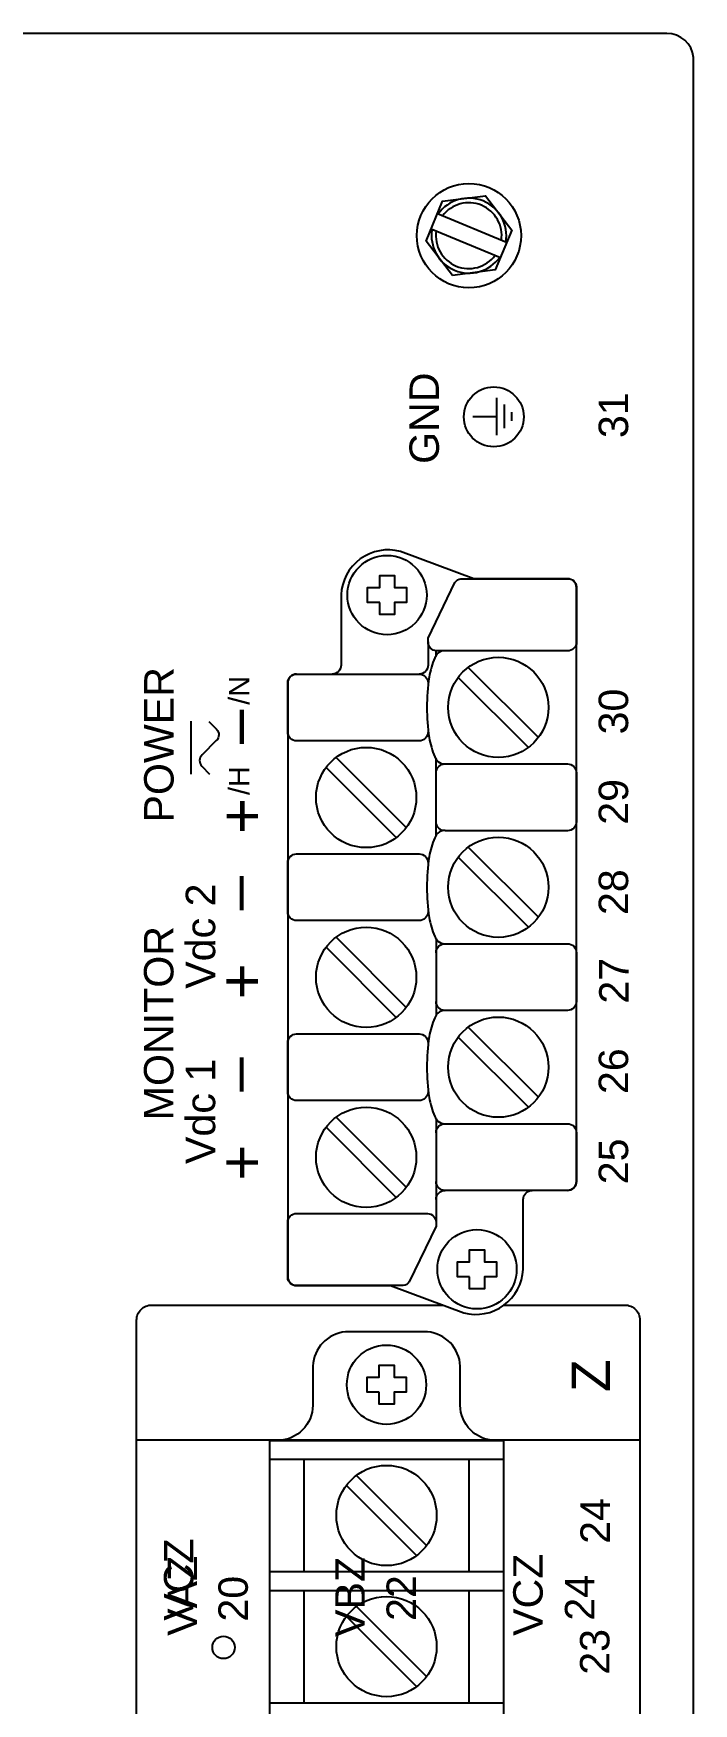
# Model space of a CAD drawing. Extents: x 1 to 47.7, y 0.3 to 34.2.
# Drawn here: x 38.53 to 40.73, y 15 to 20.58 of the extents above; entities that cross this region are included whole.
import ezdxf

# ---------------------------------------------------------------- set-up
doc = ezdxf.new("R2010")
doc.units = 0
doc.header["$MEASUREMENT"] = 0
for name, color, linetype in [('1_1__1__SCREW_TERMINAL', 7, 'CONTINUOUS'), ('1_2__2__CONNECTORIZED', 7, 'CONTINUOUS'), ('7_0______DWG_', 7, 'CONTINUOUS')]:
    doc.layers.add(name, color=color, linetype=linetype)
doc.styles.add('ARIAL', font='arial.ttf')

msp = doc.modelspace()

# ---------------------------------------------------------------- linework, layer by layer
at = {"layer": '1_1__1__SCREW_TERMINAL'}
msp.add_lwpolyline([(40.0666, 15.8783, -0.403969), (39.9507, 15.9963), (39.9507, 16.1264, 0.374201), (39.8419, 16.241), (39.5675, 16.241, 0.374201), (39.4588, 16.1264), (39.4587, 15.9963, -0.403969), (39.3428, 15.8783)], format="xyb", dxfattribs=at)
for points in [[(39.6799, 16.0395), (39.6396, 16.0395), (39.6396, 16.0894), (39.6799, 16.0894), (39.6799, 16.1296), (39.7299, 16.1296), (39.7299, 16.0894), (39.7698, 16.0894), (39.7698, 16.0395), (39.7299, 16.0395), (39.7299, 15.9993), (39.6799, 15.9993)], [(39.3147, 13.1906), (39.3147, 15.8781), (40.0947, 15.8781), (40.0947, 13.1906)]]:
    msp.add_lwpolyline(points, close=True, dxfattribs=at)
for points in [[(38.8706, 15.8804), (39.3624, 15.8804)], [(40.047, 15.8804), (40.5505, 15.8804)], [(39.3147, 15.8156), (40.0947, 15.8156)], [(39.4298, 15.4406), (39.4298, 15.8156)], [(39.9797, 15.8156), (39.9797, 15.4406)], [(39.5708, 15.7285), (39.8049, 15.4943)], [(39.6042, 15.7619), (39.8384, 15.5278)], [(39.3147, 15.4406), (40.0947, 15.4406)], [(39.3147, 15.3782), (40.0947, 15.3782)], [(39.4298, 15.0032), (39.4298, 15.3782)], [(39.9797, 15.3782), (39.9797, 15.0032)], [(39.5708, 15.291), (39.8049, 15.0568)], [(39.6042, 15.3244), (39.8384, 15.0902)], [(39.3147, 15.0032), (40.0947, 15.0032)]]:
    msp.add_lwpolyline(points, dxfattribs=at)
for centre, radius in [((39.7047, 16.0645), 0.1324), ((39.7046, 15.6281), 0.1673), ((39.7046, 15.1906), 0.1673), ((39.1608, 15.1878), 0.0375)]:
    msp.add_circle(centre, radius, dxfattribs=at)
at = {"layer": '1_2__2__CONNECTORIZED'}
msp.add_lwpolyline([(38.8706, 15.8804), (40.5505, 15.8804)], dxfattribs=at)
at = {"layer": '7_0______DWG_'}
for points in [[(40.6403, 20.575), (32.7603, 20.575, 0.414214), (32.6703, 20.485), (32.6703, 3.415, 0.414214), (32.7603, 3.325), (40.6403, 3.325, 0.381966), (40.7297, 3.405), (40.7297, 20.495, 0.381966)], [(40.3388, 18.7281), (40.3389, 18.5438, -0.414214), (40.3089, 18.5138), (39.8718, 18.5138, -0.390527), (39.8435, 18.5438), (39.8435, 18.556), (39.9332, 18.7419, -0.241514), (39.9532, 18.7548), (40.3089, 18.7548, -0.422157)]]:
    msp.add_lwpolyline(points, format="xyb", close=True, dxfattribs=at)
for points in [[(39.9244, 19.7667), (39.8366, 19.8812), (39.8919, 20.0146), (40.035, 20.0333), (40.1228, 19.9188), (40.0675, 19.7855)], [(39.6818, 18.6753), (39.6415, 18.6753), (39.6415, 18.7252), (39.6818, 18.7252), (39.6818, 18.7654), (39.7317, 18.7654), (39.7317, 18.7252), (39.7717, 18.7252), (39.7717, 18.6753), (39.7317, 18.6753), (39.7317, 18.6351), (39.6818, 18.6351)], [(39.9819, 16.425), (39.9416, 16.425), (39.9416, 16.475), (39.9819, 16.475), (39.9819, 16.5151), (40.0319, 16.5151), (40.0319, 16.475), (40.0718, 16.475), (40.0718, 16.425), (40.0319, 16.425), (40.0319, 16.3849), (39.9819, 16.3849)]]:
    msp.add_lwpolyline(points, close=True, dxfattribs=at)
for points in [[(40.1028, 19.8782, 0.802179), (39.8768, 19.9719)], [(40.0881, 19.8843, 0.776676), (39.8915, 19.9658)], [(39.8567, 19.9218, 0.802175), (40.0826, 19.8281, 0.802175)], [(39.8707, 19.916, 0.779376), (40.0675, 19.8344)], [(40.3088, 16.713, 0.414213), (40.3388, 16.743), (40.3388, 18.7248, 0.414214), (40.3088, 18.7548), (39.9958, 18.7548), (39.751, 18.8457, 0.480048), (39.5528, 18.7007), (39.5528, 18.4665, -0.414214), (39.5228, 18.4365)], [(39.8435, 18.5438), (39.8436, 18.4665, -0.414214), (39.8136, 18.4365)], [(39.8916, 18.5138, 0.127742), (39.8762, 18.506, 0.081668), (39.866, 18.4904, 0.0591), (39.8467, 18.4267, 0.034646), (39.8396, 18.3252, 0.03436), (39.8467, 18.2245, 0.0591), (39.866, 18.1608, 0.081668), (39.8762, 18.1451, 0.191033), (39.9001, 18.1366)], [(39.8434, 18.2515), (39.8434, 18.2436, -0.414214), (39.8134, 18.2136), (39.4047, 18.2136, -0.414214), (39.3747, 18.2436), (39.3747, 18.4065, -0.414214), (39.4047, 18.4365), (39.8134, 18.4365, -0.414214), (39.8434, 18.4065), (39.8434, 18.3996)], [(39.4047, 18.4365, 0.414212), (39.3747, 18.4065), (39.3747, 16.4254, 0.414215), (39.4047, 16.3954), (39.7175, 16.3955), (39.9623, 16.3046, 0.47859), (40.1608, 16.4496), (40.1608, 16.683, -0.414214), (40.1908, 16.713)], [(39.1115, 18.2787), (39.1376, 18.2525, -0.404962), (39.1365, 18.2146), (39.0891, 18.167), (39.0891, 18.167, 0.404962), (39.0879, 18.1292), (39.114, 18.103)], [(39.8701, 18.1066, -0.414214), (39.9001, 18.1366), (40.3088, 18.1366, -0.414214), (40.3388, 18.1066), (40.3388, 17.9438, -0.414214), (40.3088, 17.9138), (39.9001, 17.9138, -0.414214), (39.8701, 17.9438)], [(39.9001, 17.9145, 0.191033), (39.8762, 17.906, 0.081668), (39.866, 17.8904, 0.0591), (39.8467, 17.8267, 0.034646), (39.8396, 17.7251, 0.03436), (39.8467, 17.6245, 0.0591), (39.866, 17.5607, 0.081668), (39.8762, 17.5451, 0.191033), (39.9001, 17.5366)], [(39.8434, 17.6515), (39.8434, 17.6436, -0.414214), (39.8134, 17.6136), (39.4047, 17.6136, -0.414214), (39.3747, 17.6436), (39.3747, 17.8064, -0.414214), (39.4047, 17.8364), (39.8134, 17.8364, -0.414214), (39.8434, 17.8064), (39.8434, 17.7996)], [(39.8701, 17.5066, -0.414214), (39.9001, 17.5366), (40.3088, 17.5366, -0.414214), (40.3388, 17.5066), (40.3388, 17.3438, -0.414214), (40.3088, 17.3138), (39.9001, 17.3138, -0.414214), (39.8701, 17.3438)], [(39.9001, 17.3138, 0.191033), (39.8762, 17.3052, 0.081668), (39.866, 17.2896, 0.0591), (39.8467, 17.2259, 0.034646), (39.8396, 17.1244, 0.03436), (39.8467, 17.0237, 0.0591), (39.866, 16.96, 0.081668), (39.8762, 16.9444, 0.191033), (39.9001, 16.9358)], [(39.8434, 17.0507), (39.8434, 17.0428, -0.414214), (39.8134, 17.0128), (39.4047, 17.0128, -0.414214), (39.3747, 17.0428), (39.3747, 17.2057, -0.414214), (39.4047, 17.2357), (39.8134, 17.2357, -0.414214), (39.8434, 17.2057), (39.8434, 17.1989)], [(39.8701, 16.9524), (39.8701, 16.5942), (39.7803, 16.4083, -0.241986), (39.7605, 16.3955), (39.4047, 16.3954, -0.422157), (39.3748, 16.4221), (39.3747, 16.6064, -0.414214), (39.4047, 16.6364), (39.8418, 16.6364, -0.390527), (39.8701, 16.6064)], [(39.8701, 16.9058, -0.414214), (39.9001, 16.9358), (40.3088, 16.9358, -0.414214), (40.3388, 16.9058), (40.3388, 16.743, -0.414214), (40.3088, 16.713), (39.9001, 16.713, -0.414214), (39.8701, 16.743)], [(39.8701, 16.683, -0.414214), (39.9001, 16.713)], [(40.0975, 16.3305), (40.5006, 16.3305, -0.414214), (40.5506, 16.2805), (40.5506, 3.6192, -0.414214), (40.5006, 3.5692), (38.9206, 3.5692, -0.414214), (38.8706, 3.6192), (38.8706, 16.2805, -0.414214), (38.9206, 16.3305), (39.8925, 16.3305)]]:
    msp.add_lwpolyline(points, format="xyb", dxfattribs=at)
for points in [[(40.1055, 19.8771), (39.8746, 19.9728)], [(39.8539, 19.923), (40.0848, 19.8272)], [(40.073, 19.234), (40.073, 19.3586)], [(40.073, 19.2951), (39.993, 19.2951)], [(40.098, 19.2574), (40.098, 19.3362)], [(40.123, 19.2819), (40.123, 19.3107)], [(39.8694, 18.514), (39.8694, 18.4969)], [(39.9775, 18.4589), (40.2116, 18.2248)], [(39.944, 18.4255), (40.1782, 18.1914)], [(39.0522, 18.1022), (39.0522, 18.2794)], [(39.5031, 18.1249), (39.7372, 17.8907)], [(39.5365, 18.1583), (39.7706, 17.9241)], [(39.8701, 17.898), (39.8701, 18.1531)], [(39.9775, 17.8589), (40.2116, 17.6248)], [(39.944, 17.8255), (40.1782, 17.5914)], [(39.5031, 17.5249), (39.7372, 17.2907)], [(39.5365, 17.5583), (39.7706, 17.3241)], [(39.8701, 17.5531), (39.8701, 17.2972)], [(39.9775, 17.2582), (40.2116, 17.024)], [(39.944, 17.2248), (40.1782, 16.9906)], [(39.5365, 16.9575), (39.7706, 16.7234)], [(39.5031, 16.9241), (39.7372, 16.6899)]]:
    msp.add_lwpolyline(points, dxfattribs=at)
for centre, radius in [((39.9797, 19.9), 0.174), ((40.0628, 19.2951), 0.1), ((39.7066, 18.7003), 0.1324), ((40.0778, 18.3252), 0.1673), ((39.6368, 18.0245), 0.1673), ((40.0778, 17.7251), 0.1673), ((39.6368, 17.4245), 0.1673), ((40.0778, 17.1244), 0.1673), ((39.6368, 16.8237), 0.1673), ((40.0067, 16.45), 0.1324)]:
    msp.add_circle(centre, radius, dxfattribs=at)

# ---------------------------------------------------------------- texts
at = {"layer": '1_1__1__SCREW_TERMINAL', "style": 'ARIAL'}
for s, height, p in [('Z', 0.1278, (40.4503, 16.0401)), ('24', 0.09833, (40.4503, 15.5333)), ('VCZ', 0.09833, (39.0601, 15.2769)), ('23', 0.09833, (40.4488, 15.0965))]:
    msp.add_text(s, height=height, rotation=90, dxfattribs=at).set_placement(p)
at = {"layer": '1_2__2__CONNECTORIZED', "style": 'ARIAL'}
for s, p in [('VAZ', (39.0724, 15.2263)), ('VBZ', (39.632, 15.2227)), ('VCZ', (40.2259, 15.2261)), ('20', (39.2418, 15.2738)), ('22', (39.803, 15.276)), ('24', (40.3985, 15.277))]:
    msp.add_text(s, height=0.09833, rotation=90, dxfattribs=at).set_placement(p)
at = {"layer": '7_0______DWG_', "style": 'ARIAL'}
for s, height, p in [('GND', 0.09833, (39.8796, 19.138)), ('31', 0.09833, (40.5112, 19.2243)), ('POWER', 0.09833, (38.9939, 17.9411)), ('/N', 0.06883, (39.2472, 18.334)), ('30', 0.09833, (40.5112, 18.2351)), ('–', 0.1475, (39.2759, 18.2033)), ('/H', 0.06883, (39.2472, 18.0328)), ('29', 0.09833, (40.5112, 17.9335)), ('+', 0.1475, (39.2946, 17.9025)), ('Vdc 2', 0.09833, (39.1328, 17.3862)), ('–', 0.1475, (39.2755, 17.6479)), ('28', 0.09833, (40.5112, 17.6322)), ('MONITOR', 0.09833, (38.9934, 16.9471)), ('+', 0.1475, (39.2941, 17.351)), ('27', 0.09833, (40.5128, 17.3365)), ('26', 0.09833, (40.5112, 17.0346)), ('Vdc 1', 0.09833, (39.1328, 16.8012)), ('–', 0.1475, (39.2755, 17.0427)), ('+', 0.1475, (39.2941, 16.7458)), ('25', 0.09833, (40.5112, 16.7336))]:
    msp.add_text(s, height=height, rotation=90, dxfattribs=at).set_placement(p)

doc.saveas('drawing.dxf')
